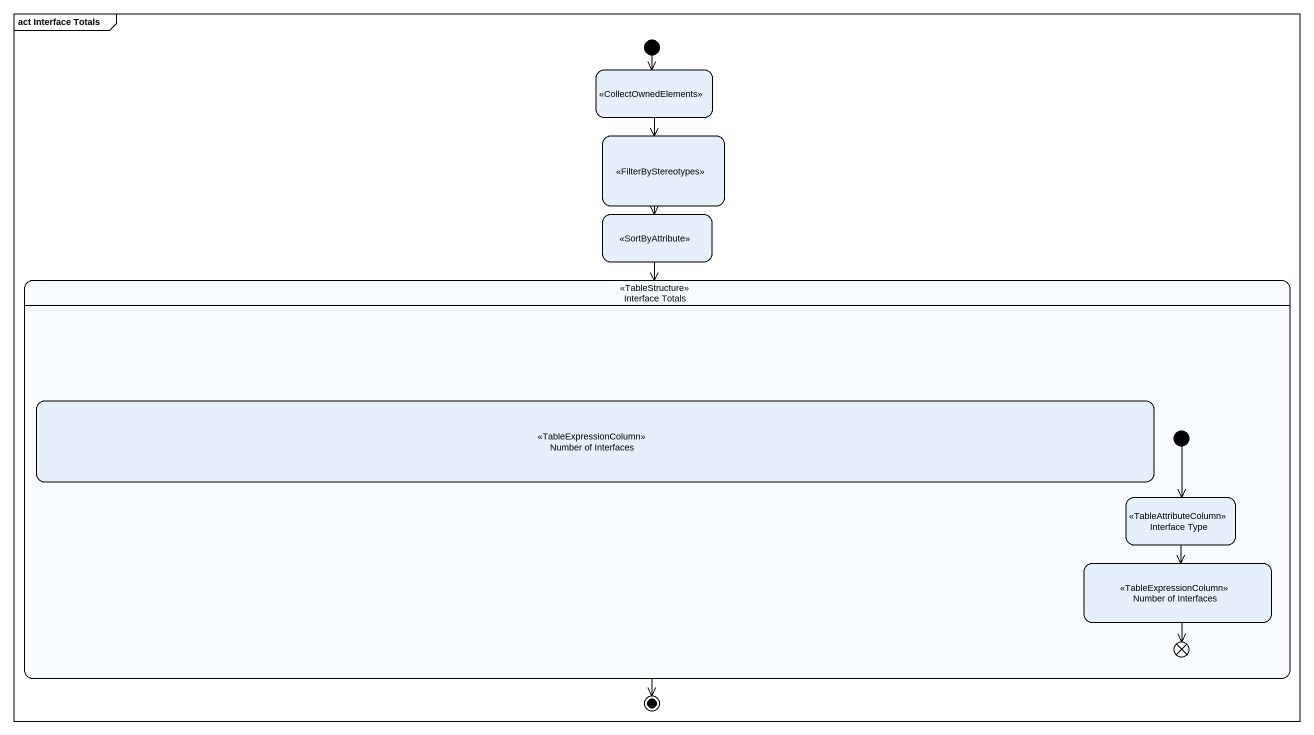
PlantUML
@startuml
mainframe act Interface Totals
hide empty description
state " " as state1 <<CollectOwnedElements>>
state " " as state2 <<FilterByStereotypes>>
state " " as state3 <<SortByAttribute>>
state "Interface Totals" as Interface_Totals <<TableStructure>> {
  state "Number of Interfaces" as Number_of_Interfaces <<TableExpressionColumn>>
  state "Interface Type" as Interface_Type <<TableAttributeColumn>>
  state "Number of Interfaces" as Number_of_Interfaces_2 <<TableExpressionColumn>>
  state flowfinal1 <<end>>
  [*] --> Interface_Type
}
[*] --> state1
state1 --> state2
state2 --> state3
state3 --> Interface_Totals
Interface_Type --> Number_of_Interfaces_2
Number_of_Interfaces_2 --> flowfinal1
Interface_Totals --> [*]
@enduml
